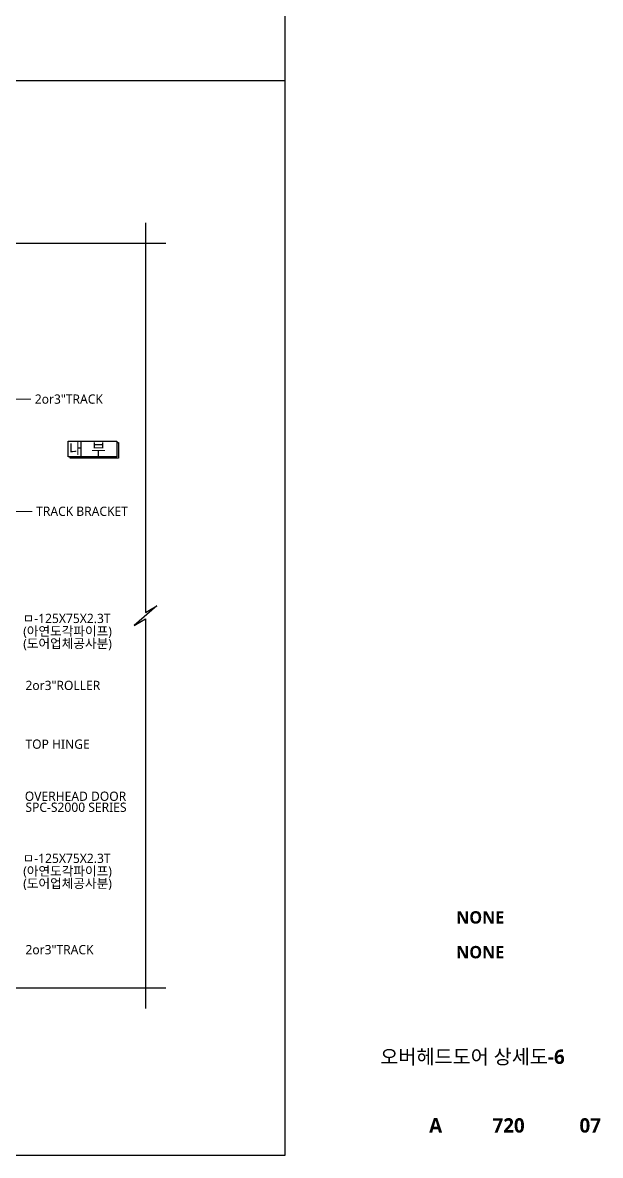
# Model space of a CAD drawing. Header units: millimetres. Extents: x 909 to 159266, y 137 to 21462.
# Drawn here: x 149464 to 150866, y 200 to 2950 of the extents above; entities that cross this region are included whole.
import ezdxf
from ezdxf.enums import TextEntityAlignment as Align

# ---------------------------------------------------------------- set-up
doc = ezdxf.new("R2010")
doc.units = ezdxf.units.MM
doc.header["$LTSCALE"] = 50
doc.header["$MEASUREMENT"] = 0
doc.layers.get('Defpoints').update_dxf_attribs({"color": 181})
doc.layers.add('A-ANNO-TITL', color=7, linetype='Continuous')
doc.layers.add('TEX', color=4, linetype='Continuous')
doc.layers.add('건축120130$0$TEX', color=3, linetype='Continuous', lineweight=15)
doc.styles.add('SH_대대리576', font='')
doc.styles.get("Standard").update_dxf_attribs({"font": 'NanumGothicBold.ttf'})
doc.styles.add('울릉도M', font='NanumGothic.ttf')
doc.styles.get('SH_대대리576').set_extended_font_data('NanumGothic', bold=True)
doc.dimstyles.new('ISO-25', dxfattribs={"dimtxt": 2.5, "dimasz": 2.5, "dimexe": 1.25, "dimexo": 0.625, "dimtad": 1, "dimtxsty": 'Standard', "dimcen": 2.5, "dimadec": 0, "dimazin": 0, "dimtfac": 1, "dimtmove": 0, "dimatfit": 3, "dimfxl": 1, "dimarcsym": 0})

msp = doc.modelspace()

# ---------------------------------------------------------------- linework, layer by layer
msp.add_line((143000, 2809.999999998137), (150099.9999999953, 2809.999999998137))
at = {"color": 2}
for points in [[(149761.5531893813, 2464.381809889725), (149761.5531893813, 1518.209636991007), (149789.0330121659, 1534.374106840325), (149734.0733666115, 1486.677540923563), (149761.5531893813, 1502.842010772882), (149761.5531893813, 556.6698378741639)], [(146822.6886352754, 2414.381809889259), (148309.4370992146, 2414.381809889259), (148293.2726293764, 2441.861632666471), (148340.9691952876, 2386.901987112047), (148324.8047254345, 2414.381809889259), (149811.5531893813, 2414.381809889259)], [(146822.6886352754, 606.6698378741639), (148309.4370992146, 606.6698378741639), (148293.2726293764, 634.1496606513756), (148340.9691952876, 579.1900150969523), (148324.8047254345, 606.6698378741639), (149811.5531893813, 606.6698378741639)]]:
    msp.add_lwpolyline(points, dxfattribs=at)
msp.add_lwpolyline([(149574.3838771724, 1934.354890177994), (149691.8826576167, 1934.354890177994), (149691.8826576167, 1896.380005569234), (149574.3838771724, 1896.380005569234)], close=True)
msp.add_lwpolyline([(149691.8826576167, 1930.867360326498), (149696.536066606, 1930.867360326498), (149696.536066606, 1892.892475717737), (149579.0372861468, 1892.892475717737), (149579.0372861468, 1896.380005569234)])
at = {"layer": 'Defpoints'}
msp.add_lwpolyline([(143000, 5739.999999998137), (150099.9999999953, 5739.999999998137), (150099.9999999953, 199.9999999981374), (143000, 199.9999999981374)], close=True, dxfattribs=at)

# ---------------------------------------------------------------- texts
at = {"layer": 'A-ANNO-TITL', "style": 'SH_대대리576'}
for s, height, p in [('NONE', 30, (150574.5173137235, 777.7797723925905)), ('NONE', 30, (150574.517313699, 693.3393175519304)), ('오버헤드도어 상세도-6', 35.00000000000001, (150555.6751098759, 439.725959373056)), ('A', 35.00000000000001, (150466.2524980153, 272.7094379600603)), ('720', 35.00000000000001, (150643.3611640423, 272.7094379249029)), ('07', 35.00000000000001, (150841.5760637454, 272.7094378657639))]:
    msp.add_text(s, height=height, dxfattribs=at).set_placement(p, align=Align.MIDDLE)
at = {"layer": 'TEX', "color": 2, "style": '울릉도M'}
msp.add_text('내  부', height=28.125, dxfattribs=at).set_placement((149575.7880703949, 1901.2345712772))
at = {"layer": '건축120130$0$TEX', "style": '울릉도M'}
for s, p in [('2or3"TRACK', (149493.0929097666, 2024.924602092164)), ('TRACK BRACKET', (149496.4102533951, 1752.538282672445)), ('ㅁ-125X75X2.3T', (149463.6528313554, 1492.416142634385)), ('(아연도각파이프)', (149464.9984320349, 1461.452236100369)), ('(도어업체공사분)', (149464.9984320349, 1431.448189358496)), ('2or3"ROLLER', (149470.4169099725, 1329.751984099195)), ('TOP HINGE', (149470.4169099725, 1187.163987976768)), ('OVERHEAD DOOR', (149468.8454731203, 1060.690650816345)), ('SPC-S2000 SERIES', (149470.4169099725, 1033.953022578069)), ('ㅁ-125X75X2.3T', (149463.6528313554, 909.9173473429764)), ('(아연도각파이프)', (149464.9984320349, 878.9534408089603)), ('(도어업체공사분)', (149464.9984320349, 848.9493940670873)), ('2or3"TRACK', (149470.4169099725, 688.1407224819195))]:
    msp.add_text(s, height=22.5, dxfattribs=at).set_placement(p)

# ---------------------------------------------------------------- leaders
for points in [[(149332.5626022874, 2035.721847728746), (149483.7877855881, 2035.721847728746)], [(149202.5622856978, 1581.723186300056), (149422.180156885, 1763.335528309028), (149487.1051292166, 1763.335528309028)]]:
    msp.add_leader(points, dimstyle='ISO-25', override={"dimasz": 20, "dimtad": 0, "dimclrd": 1, "dimlwd": 9})

doc.saveas('drawing.dxf')
